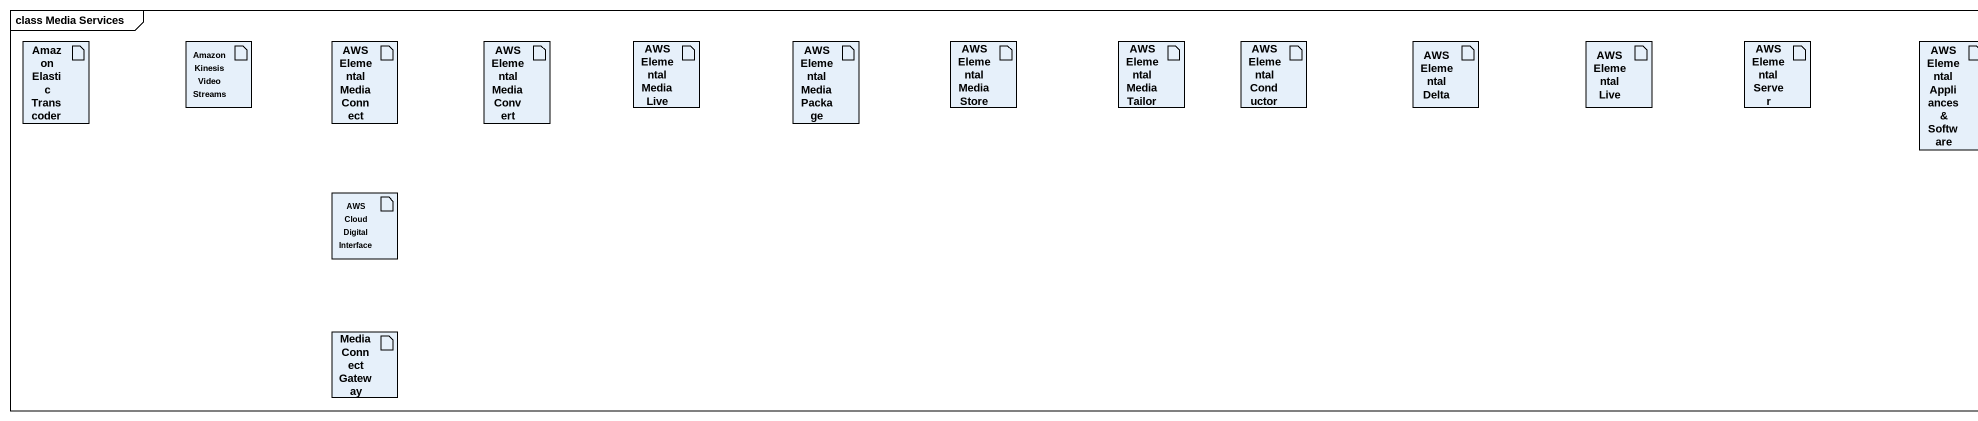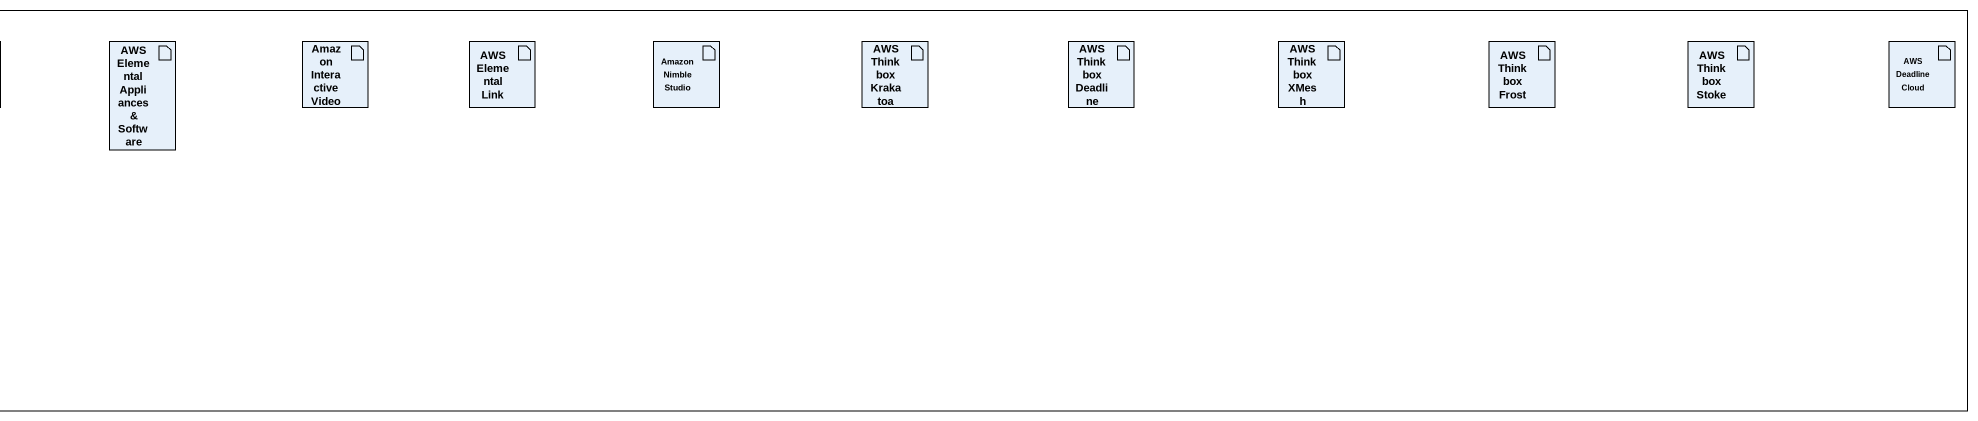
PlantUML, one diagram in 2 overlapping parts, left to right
@startuml
mainframe class Media Services
artifact "Amazon Elastic Transcoder" as Amazon_Elastic_Transcoder
artifact "Amazon Kinesis Video Streams" as Amazon_Kinesis_Video_Streams
artifact "AWS Elemental MediaConnect" as AWS_Elemental_MediaConnect
artifact "AWS Elemental MediaConvert" as AWS_Elemental_MediaConvert
artifact "AWS Elemental MediaLive" as AWS_Elemental_MediaLive
artifact "AWS Elemental MediaPackage" as AWS_Elemental_MediaPackage
artifact "AWS Elemental MediaStore" as AWS_Elemental_MediaStore
artifact "AWS Elemental MediaTailor" as AWS_Elemental_MediaTailor
artifact "AWS Elemental Conductor" as AWS_Elemental_Conductor
artifact "AWS Elemental Delta" as AWS_Elemental_Delta
artifact "AWS Elemental Live" as AWS_Elemental_Live
artifact "AWS Elemental Server" as AWS_Elemental_Server
artifact "AWS Elemental Appliances & Software" as AWS_Elemental_Appliances
artifact "Amazon Interactive Video" as Amazon_Interactive_Video
artifact "AWS Elemental Link" as AWS_Elemental_Link
artifact "Amazon Nimble Studio" as Amazon_Nimble_Studio
artifact "AWS Thinkbox Krakatoa" as AWS_Thinkbox_Krakatoa
artifact "AWS Thinkbox Deadline" as AWS_Thinkbox_Deadline
artifact "AWS Thinkbox XMesh" as AWS_Thinkbox_XMesh
artifact "AWS Thinkbox Frost" as AWS_Thinkbox_Frost
artifact "AWS Thinkbox Stoke" as AWS_Thinkbox_Stoke
artifact "AWS Deadline Cloud" as AWS_Deadline_Cloud
artifact "AWS Cloud Digital Interface" as AWS_Cloud_Digital_Interface
artifact "MediaConnect Gateway" as MediaConnect_Gateway
@enduml
